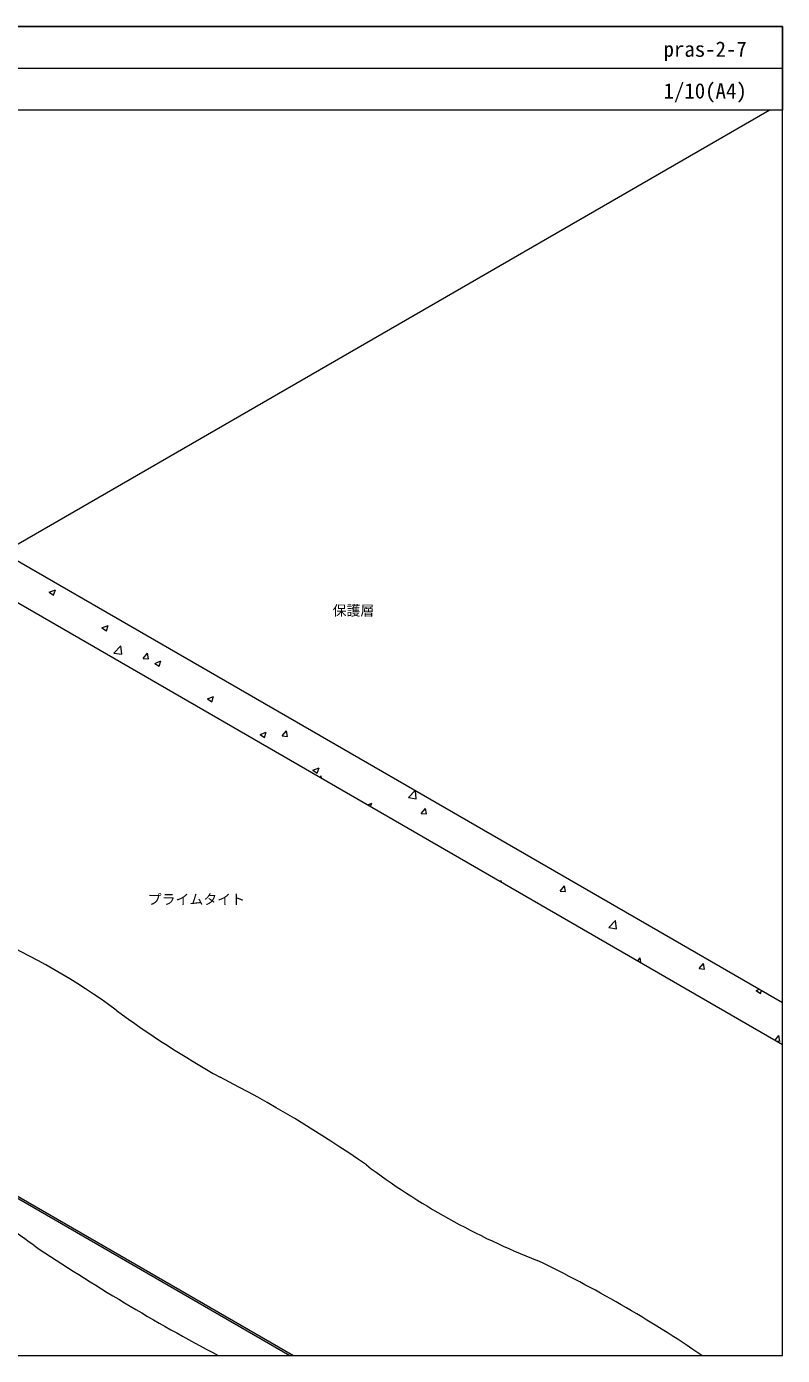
# Model space of a CAD drawing. Units: millimetres, scale not verified. Extents: x -1380 to 1380, y -955 to 955.
# Drawn here: x 293 to 1380, y -955 to 955 of the extents above; entities that cross this region are included whole.
import ezdxf
from ezdxf.enums import TextEntityAlignment as Align

# ---------------------------------------------------------------- set-up
doc = ezdxf.new("R2010")
doc.units = ezdxf.units.MM
doc.header["$LTSCALE"] = 3
for name, color, linetype, lineweight in [('0-0_0', 7, 'Continuous', 18), ('0-1_HATCH', 9, 'Continuous', 18), ('0-2_KUTAI', 3, 'Continuous', 18), ('0-3_BOUSUI', 1, 'Continuous', 18), ('0-4_MOJI', 7, 'Continuous', 18), ('0-6_WAKU', 7, 'Continuous', 18)]:
    doc.layers.add(name, color=color, linetype=linetype, lineweight=lineweight)
doc.styles.add('ＭＳ ゴシック', font='')
doc.styles.get('ＭＳ ゴシック').set_extended_font_data('MS Gothic')

msp = doc.modelspace()

# ---------------------------------------------------------------- linework, layer by layer
at = {"layer": '0-0_0'}
msp.add_line((-1380.152, 895.031), (1379.848, 895.031), dxfattribs=at)
at = {"layer": '0-1_HATCH'}
for p, q in [((325.549, 142.013), (331.866, 137.752)), ((325.551, 142.019), (334.444, 145.432)), ((331.866, 137.752), (334.441, 145.427)), ((401.356, 90.88), (407.673, 86.619)), ((401.358, 90.886), (410.251, 94.299)), ((407.673, 86.62), (410.248, 94.294)), ((418.66, 54.603), (428.552, 64.913)), ((429.949, 52.851), (428.546, 64.912)), ((418.656, 54.613), (429.951, 52.862)), ((460.831, 46.965), (466.953, 54.262)), ((460.831, 46.965), (468.422, 46.301)), ((468.392, 46.295), (466.924, 54.256)), ((477.163, 39.748), (483.48, 35.487)), ((477.166, 39.753), (486.058, 43.167)), ((483.48, 35.487), (486.055, 43.161)), ((552.97, -11.385), (559.288, -15.646)), ((552.973, -11.379), (561.865, -7.966)), ((559.287, -15.646), (561.862, -7.971)), ((660.637, -64.502), (666.759, -57.206)), ((668.198, -65.173), (666.729, -57.212)), ((628.777, -62.517), (635.095, -66.778)), ((628.78, -62.512), (637.672, -59.098)), ((635.094, -66.778), (637.669, -59.104)), ((660.637, -64.503), (668.228, -65.167)), ((704.585, -113.65), (710.902, -117.911)), ((704.587, -113.644), (713.479, -110.231)), ((710.902, -117.911), (713.477, -110.236)), ((714.624, -123.786), (716.469, -121.864)), ((716.834, -125.062), (716.462, -121.865)), ((842.116, -153.195), (851.873, -143.027)), ((853.404, -154.947), (852.028, -143.116)), ((783.535, -163.572), (789.287, -161.364)), ((787.732, -165.995), (789.284, -161.369)), ((842.111, -153.184), (853.406, -154.935)), ((860.443, -175.97), (866.566, -168.673)), ((868.003, -176.64), (866.535, -168.68)), ((860.443, -175.97), (868.034, -176.635)), ((974.09, -273.589), (975.28, -272.171)), ((975.678, -274.506), (975.248, -272.178)), ((1060.25, -287.437), (1066.372, -280.141)), ((1067.809, -288.108), (1066.341, -280.147)), ((1060.25, -287.438), (1067.841, -288.102)), ((1130.028, -339.96), (1141.323, -341.712)), ((1130.033, -339.971), (1139.925, -329.662)), ((1141.321, -341.724), (1139.918, -329.663)), ((1171.697, -387.678), (1175.086, -383.639)), ((1176.287, -390.327), (1175.054, -383.645)), ((1260.056, -398.905), (1266.179, -391.608)), ((1260.056, -398.905), (1267.647, -399.57)), ((1267.615, -399.576), (1266.146, -391.615)), ((1341.943, -430.617), (1348.261, -434.878)), ((1341.946, -430.611), (1346.774, -428.758)), ((1348.26, -434.878), (1349.739, -430.47)), ((1369.304, -501.766), (1374.893, -495.106)), ((1376.328, -503.074), (1374.86, -495.113)), ((1370.701, -502.572), (1376.361, -503.068))]:
    msp.add_line(p, q, dxfattribs=at)
at = {"layer": '0-2_KUTAI'}
for p, q in [((259.412, 199.031), (1360.996, 835.031)), ((221.307, 221.031), (1379.848, -447.854)), ((221.307, 161.031), (1379.848, -507.854))]:
    msp.add_line(p, q, dxfattribs=at)
at = {"layer": '0-3_BOUSUI'}
for p, q in [((-517.413, -265.469), (676.836, -954.969)), ((-517.413, -268.469), (671.64, -954.969))]:
    msp.add_line(p, q, dxfattribs=at)
for centre, radius, start, end in [((-148.783, -1233.588), 962.319, 53.63938, 66.36062), ((1274.841, 700.149), 1438.94, 233.63938, 240.72464), ((-252.311, -2165.476), 1808.799, 55.14002, 62.91745), ((-351.254, -1679.82), 1099.209, 53.45847, 66.54153), ((1401.393, 141.053), 1029.763, 232.99187, 248.70137), ((1962.971, 1681.42), 2982.581, 236.1872, 242.11999), ((214.717, -2499.09), 1866.862, 55.80409, 64.19591)]:
    msp.add_arc(centre, radius, start, end, dxfattribs=at)
at = {"layer": '0-6_WAKU'}
for points in [[(1379.848, 835.031), (-1380.152, 835.031), (-1380.152, 955.031), (1379.848, 955.031)], [(-1380.152, -954.969), (1379.848, -954.969), (1379.848, 955.031), (-1380.152, 955.031)]]:
    msp.add_lwpolyline(points, close=True, dxfattribs=at)

# ---------------------------------------------------------------- texts
at = {"layer": '0-4_MOJI', "style": 'ＭＳ ゴシック'}
for s, p in [('保護層', (733.032, 104.01)), ('プライムタイト', (467.116, -311.138))]:
    msp.add_text(s, height=14.66, dxfattribs=at).set_placement(p, align=Align.BOTTOM_LEFT)
at = {"layer": '0-6_WAKU', "style": 'ＭＳ ゴシック'}
for s, p in [('pras-2-7', (1208.909, 905.031)), ('1/10(A4)', (1208.909, 845.031))]:
    msp.add_text(s, height=21.99, dxfattribs=at).set_placement(p, align=Align.BOTTOM_LEFT)

doc.saveas('drawing.dxf')
